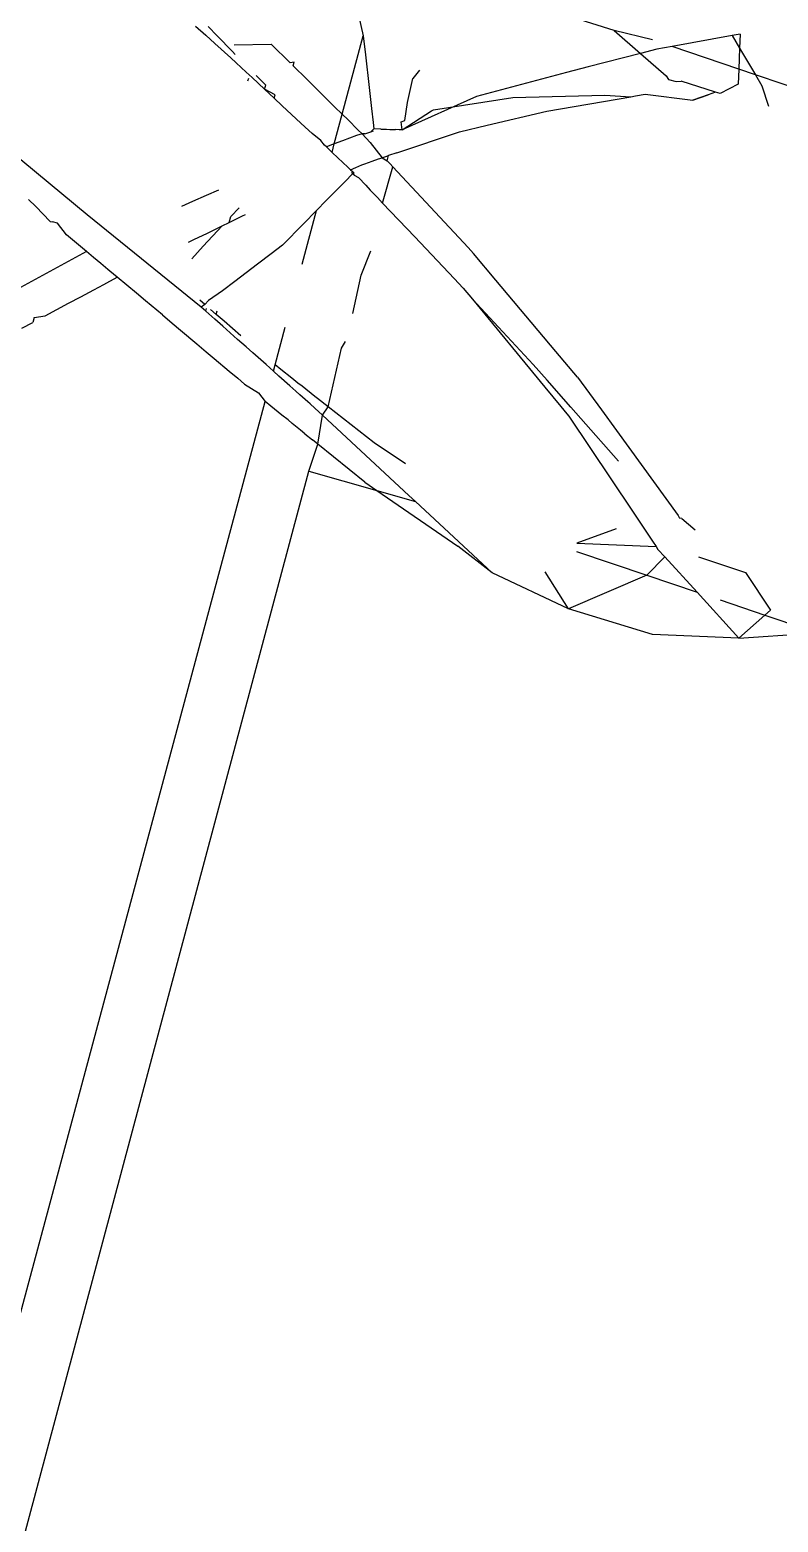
# Model space of a CAD drawing. Header units: inches. Extents: x 3324238 to 135265466, y -1036581 to 20094598.
# Drawn here: x 3354735.669 to 3354736.023, y -519082.294 to -519081.587 of the extents above; entities that cross this region are included whole.
import ezdxf

# ---------------------------------------------------------------- set-up
doc = ezdxf.new("R2010")
doc.units = ezdxf.units.IN
doc.header["$MEASUREMENT"] = 0
doc.layers.add('FURNITURE', color=32, linetype='Continuous', lineweight=13)

msp = doc.modelspace()

# ---------------------------------------------------------------- linework, layer by layer
for p, q in [((3354735.81799, -519081.55014, 0.00267), (3354735.82719, -519081.59028, 0.00267)), ((3354735.94587, -519081.58777, 0.00267), (3354735.91919, -519081.57944, 0.00267)), ((3354735.74785, -519081.58562, 0.00267), (3354735.75263, -519081.58997, 0.00267)), ((3354735.75263, -519081.58997, 0.00267), (3354735.75701, -519081.59396, 0.00267)), ((3354735.75801, -519081.59024, 0.00267), (3354735.75374, -519081.58584, 0.00267)), ((3354735.76523, -519081.59768, 0.00267), (3354735.75801, -519081.59024, 0.00267)), ((3354735.81724, -519081.6274, 0.00267), (3354735.82719, -519081.59028, 0.00267)), ((3354735.82719, -519081.59028, 0.00267), (3354735.82828, -519081.59925, 0.00267)), ((3354735.96411, -519081.59221, 0.00267), (3354735.94587, -519081.58777, 0.00267)), ((3354735.94587, -519081.58777, 0.00267), (3354735.95838, -519081.59861, 0.00267)), ((3354736.00172, -519081.59014, 0.00267), (3354735.97332, -519081.59532, 0.00267)), ((3354736.00553, -519081.58944, 0.00267), (3354736.00172, -519081.59014, 0.00267)), ((3354736.00172, -519081.59014, 0.00267), (3354736.00526, -519081.59611, 0.00267)), ((3354736.00553, -519081.58944, 0.00267), (3354736.00526, -519081.59611, 0.00267)), ((3354735.75701, -519081.59396, 0.00267), (3354735.76443, -519081.60071, 0.00267)), ((3354735.76655, -519081.59904, 0.00267), (3354735.76523, -519081.59768, 0.00267)), ((3354735.76607, -519081.59454, 0.00267), (3354735.78363, -519081.59418, 0.00267)), ((3354735.7926, -519081.60305, 0.00267), (3354735.78363, -519081.59418, 0.00267)), ((3354735.96609, -519081.59664, 0.00267), (3354735.95838, -519081.59861, 0.00267)), ((3354735.97332, -519081.59532, 0.00267), (3354735.96609, -519081.59664, 0.00267)), ((3354736.00487, -519081.60601, 0.00267), (3354735.97332, -519081.59532, 0.00267)), ((3354736.00526, -519081.59611, 0.00267), (3354736.00487, -519081.60601, 0.00267)), ((3354736.00526, -519081.59611, 0.00267), (3354736.01271, -519081.60867, 0.00267)), ((3354735.76443, -519081.60071, 0.00267), (3354735.76699, -519081.60304, 0.00267)), ((3354735.76699, -519081.60304, 0.00267), (3354735.77179, -519081.60741, 0.00267)), ((3354735.79444, -519081.60271, 0.00267), (3354735.7926, -519081.60305, 0.00267)), ((3354735.79398, -519081.60441, 0.00267), (3354735.79444, -519081.60271, 0.00267)), ((3354735.80045, -519081.61081, 0.00267), (3354735.79398, -519081.60441, 0.00267)), ((3354735.82828, -519081.59925, 0.00267), (3354735.83, -519081.61467, 0.00267)), ((3354735.95838, -519081.59861, 0.00267), (3354735.93353, -519081.60497, 0.00267)), ((3354735.95838, -519081.59861, 0.00267), (3354735.97056, -519081.60918, 0.00267)), ((3354735.77179, -519081.60741, 0.00267), (3354735.77458, -519081.60995, 0.00267)), ((3354735.77263, -519081.61164, 0.00267), (3354735.77297, -519081.61035, 0.00267)), ((3354735.77458, -519081.60995, 0.00267), (3354735.78051, -519081.61551, 0.00267)), ((3354735.78102, -519081.61363, 0.00267), (3354735.7765, -519081.60909, 0.00267)), ((3354735.8046, -519081.6149, 0.00267), (3354735.80045, -519081.61081, 0.00267)), ((3354735.84815, -519081.62186, 0.00267), (3354735.85066, -519081.61051, 0.00267)), ((3354735.85375, -519081.60651, 0.00267), (3354735.85066, -519081.61051, 0.00267)), ((3354735.92331, -519081.60758, 0.00267), (3354735.88072, -519081.61893, 0.00267)), ((3354735.93353, -519081.60497, 0.00267), (3354735.92331, -519081.60758, 0.00267)), ((3354735.97056, -519081.60918, 0.00267), (3354735.97164, -519081.61094, 0.00267)), ((3354735.97164, -519081.61094, 0.00267), (3354735.97526, -519081.61191, 0.00267)), ((3354735.97526, -519081.61191, 0.00267), (3354735.97762, -519081.61174, 0.00267)), ((3354735.99382, -519081.6169, 0.00267), (3354735.97762, -519081.61174, 0.00267)), ((3354736.00487, -519081.60601, 0.00267), (3354736.00459, -519081.61309, 0.00267)), ((3354736.01271, -519081.60867, 0.00267), (3354736.00487, -519081.60601, 0.00267)), ((3354736.01271, -519081.60867, 0.00267), (3354736.0158, -519081.61387, 0.00267)), ((3354736.09096, -519081.63517, 0.00267), (3354736.01271, -519081.60867, 0.00267)), ((3354735.78051, -519081.61551, 0.00267), (3354735.78102, -519081.61363, 0.00267)), ((3354735.78548, -519081.61813, 0.00267), (3354735.78051, -519081.61551, 0.00267)), ((3354735.78051, -519081.61551, 0.00267), (3354735.78505, -519081.61976, 0.00267)), ((3354735.78505, -519081.61976, 0.00267), (3354735.78548, -519081.61813, 0.00267)), ((3354735.80793, -519081.6182, 0.00267), (3354735.8046, -519081.6149, 0.00267)), ((3354735.81362, -519081.62383, 0.00267), (3354735.80793, -519081.6182, 0.00267)), ((3354735.83, -519081.61467, 0.00267), (3354735.83112, -519081.62462, 0.00267)), ((3354735.88072, -519081.61893, 0.00267), (3354735.8456, -519081.63477, 0.00267)), ((3354735.89801, -519081.61941, 0.00267), (3354735.94146, -519081.61843, 0.00267)), ((3354735.94146, -519081.61843, 0.00267), (3354735.95374, -519081.61908, 0.00267)), ((3354735.95374, -519081.61908, 0.00267), (3354735.95602, -519081.61869, 0.00267)), ((3354735.95602, -519081.61869, 0.00267), (3354735.96051, -519081.61792, 0.00267)), ((3354735.96051, -519081.61792, 0.00267), (3354735.98318, -519081.62066, 0.00267)), ((3354735.98318, -519081.62066, 0.00267), (3354735.99034, -519081.61813, 0.00267)), ((3354735.99034, -519081.61813, 0.00267), (3354735.98318, -519081.62066, 0.00267)), ((3354735.99382, -519081.6169, 0.00267), (3354735.99034, -519081.61813, 0.00267)), ((3354735.9961, -519081.61751, 0.00267), (3354735.99382, -519081.6169, 0.00267)), ((3354736.00459, -519081.61309, 0.00267), (3354735.9961, -519081.61751, 0.00267)), ((3354736.0158, -519081.61387, 0.00267), (3354736.01889, -519081.62364, 0.00267)), ((3354735.78887, -519081.62335, 0.00267), (3354735.78505, -519081.61976, 0.00267)), ((3354735.79547, -519081.62954, 0.00267), (3354735.78887, -519081.62335, 0.00267)), ((3354735.81724, -519081.6274, 0.00267), (3354735.81362, -519081.62383, 0.00267)), ((3354735.83112, -519081.62462, 0.00267), (3354735.83187, -519081.63136, 0.00267)), ((3354735.8456, -519081.63477, 0.00267), (3354735.85949, -519081.62584, 0.00267)), ((3354735.84677, -519081.63039, 0.00267), (3354735.84815, -519081.62186, 0.00267)), ((3354735.85949, -519081.62584, 0.00267), (3354735.86047, -519081.62536, 0.00267)), ((3354735.86047, -519081.62536, 0.00267), (3354735.89801, -519081.61941, 0.00267)), ((3354735.88581, -519081.63256, 0.00267), (3354735.9141, -519081.6259, 0.00267)), ((3354735.9141, -519081.6259, 0.00267), (3354735.95374, -519081.61908, 0.00267)), ((3354735.79963, -519081.63344, 0.00267), (3354735.79547, -519081.62954, 0.00267)), ((3354735.81347, -519081.64147, 0.00267), (3354735.81724, -519081.6274, 0.00267)), ((3354735.81997, -519081.6301, 0.00267), (3354735.81724, -519081.6274, 0.00267)), ((3354735.82466, -519081.63473, 0.00267), (3354735.81997, -519081.6301, 0.00267)), ((3354735.83187, -519081.63136, 0.00267), (3354735.8322, -519081.63433, 0.00267)), ((3354735.84518, -519081.63096, 0.00267), (3354735.84677, -519081.63039, 0.00267)), ((3354735.8456, -519081.63477, 0.00267), (3354735.84518, -519081.63096, 0.00267)), ((3354735.87264, -519081.63567, 0.00267), (3354735.88581, -519081.63256, 0.00267)), ((3354735.69659, -519081.67503, 0.00267), (3354735.65194, -519081.63818, 0.00267)), ((3354735.80297, -519081.63657, 0.00267), (3354735.79963, -519081.63344, 0.00267)), ((3354735.80708, -519081.63985, 0.00267), (3354735.80297, -519081.63657, 0.00267)), ((3354735.80878, -519081.64202, 0.00267), (3354735.80708, -519081.63985, 0.00267)), ((3354735.81729, -519081.64001, 0.00267), (3354735.81347, -519081.64147, 0.00267)), ((3354735.82393, -519081.63748, 0.00267), (3354735.81729, -519081.64001, 0.00267)), ((3354735.82667, -519081.63672, 0.00267), (3354735.82393, -519081.63748, 0.00267)), ((3354735.82667, -519081.63672, 0.00267), (3354735.82466, -519081.63473, 0.00267)), ((3354735.82787, -519081.63672, 0.00267), (3354735.82667, -519081.63672, 0.00267)), ((3354735.83049, -519081.64081, 0.00267), (3354735.82667, -519081.63672, 0.00267)), ((3354735.82787, -519081.63672, 0.00267), (3354735.83069, -519081.63575, 0.00267)), ((3354735.8322, -519081.63433, 0.00267), (3354735.83069, -519081.63575, 0.00267)), ((3354735.83069, -519081.63575, 0.00267), (3354735.83194, -519081.63532, 0.00267)), ((3354735.83545, -519081.63444, 0.00267), (3354735.8322, -519081.63433, 0.00267)), ((3354735.83545, -519081.63444, 0.00267), (3354735.83821, -519081.63453, 0.00267)), ((3354735.83821, -519081.63453, 0.00267), (3354735.83978, -519081.63458, 0.00267)), ((3354735.83978, -519081.63458, 0.00267), (3354735.84246, -519081.63467, 0.00267)), ((3354735.84417, -519081.63473, 0.00267), (3354735.84246, -519081.63467, 0.00267)), ((3354735.84305, -519081.64567, 0.00267), (3354735.87264, -519081.63567, 0.00267)), ((3354735.8456, -519081.63477, 0.00267), (3354735.84417, -519081.63473, 0.00267)), ((3354735.80972, -519081.6429, 0.00267), (3354735.80878, -519081.64202, 0.00267)), ((3354735.81347, -519081.64147, 0.00267), (3354735.80972, -519081.6429, 0.00267)), ((3354735.81241, -519081.64543, 0.00267), (3354735.80972, -519081.6429, 0.00267)), ((3354735.81241, -519081.64543, 0.00267), (3354735.81347, -519081.64147, 0.00267)), ((3354735.81241, -519081.64543, 0.00267), (3354735.81514, -519081.64799, 0.00267)), ((3354735.83049, -519081.64081, 0.00267), (3354735.83617, -519081.64799, 0.00267)), ((3354735.83617, -519081.64799, 0.00267), (3354735.83917, -519081.64698, 0.00267)), ((3354735.83853, -519081.64941, 0.00267), (3354735.83917, -519081.64698, 0.00267)), ((3354735.84305, -519081.64567, 0.00267), (3354735.83917, -519081.64698, 0.00267)), ((3354735.81514, -519081.64799, 0.00267), (3354735.81993, -519081.65248, 0.00267)), ((3354735.81993, -519081.65248, 0.00267), (3354735.82118, -519081.65365, 0.00267)), ((3354735.82118, -519081.65365, 0.00267), (3354735.82361, -519081.65262, 0.00267)), ((3354735.82118, -519081.65365, 0.00267), (3354735.82266, -519081.65504, 0.00267)), ((3354735.82361, -519081.65262, 0.00267), (3354735.82648, -519081.65139, 0.00267)), ((3354735.82648, -519081.65139, 0.00267), (3354735.82785, -519081.65081, 0.00267)), ((3354735.82785, -519081.65081, 0.00267), (3354735.8314, -519081.64961, 0.00267)), ((3354735.8314, -519081.64961, 0.00267), (3354735.83445, -519081.64858, 0.00267)), ((3354735.83445, -519081.64858, 0.00267), (3354735.83617, -519081.64799, 0.00267)), ((3354735.83617, -519081.64799, 0.00267), (3354735.83853, -519081.64941, 0.00267)), ((3354735.83632, -519081.66943, 0.00267), (3354735.84118, -519081.65225, 0.00267)), ((3354735.83985, -519081.65083, 0.00267), (3354735.83853, -519081.64941, 0.00267)), ((3354735.84118, -519081.65225, 0.00267), (3354735.83985, -519081.65083, 0.00267)), ((3354735.84118, -519081.65225, 0.00267), (3354735.87689, -519081.69046, 0.00267)), ((3354735.81798, -519081.6598, 0.00267), (3354735.80969, -519081.66824, 0.00267)), ((3354735.82266, -519081.65504, 0.00267), (3354735.81798, -519081.6598, 0.00267)), ((3354735.82292, -519081.6562, 0.00267), (3354735.82166, -519081.65491, 0.00267)), ((3354735.82292, -519081.6562, 0.00267), (3354735.82266, -519081.65504, 0.00267)), ((3354735.82292, -519081.6562, 0.00267), (3354735.82487, -519081.65737, 0.00267)), ((3354735.82487, -519081.65737, 0.00267), (3354735.82835, -519081.66104, 0.00267)), ((3354735.82835, -519081.66104, 0.00267), (3354735.8305, -519081.6633, 0.00267)), ((3354735.66871, -519081.66779, 0.00267), (3354735.67225, -519081.67108, 0.00267)), ((3354735.7529, -519081.66581, 0.00267), (3354735.74639, -519081.66868, 0.00267)), ((3354735.75867, -519081.66327, 0.00267), (3354735.7529, -519081.66581, 0.00267)), ((3354735.80969, -519081.66824, 0.00267), (3354735.80503, -519081.67298, 0.00267)), ((3354735.8305, -519081.6633, 0.00267), (3354735.83387, -519081.66684, 0.00267)), ((3354735.83387, -519081.66684, 0.00267), (3354735.83632, -519081.66943, 0.00267)), ((3354735.67225, -519081.67108, 0.00267), (3354735.67896, -519081.67813, 0.00267)), ((3354735.75053, -519081.71875, 0.00267), (3354735.69659, -519081.67503, 0.00267)), ((3354735.74639, -519081.66868, 0.00267), (3354735.74113, -519081.671, 0.00267)), ((3354735.76449, -519081.67586, 0.00267), (3354735.76841, -519081.67164, 0.00267)), ((3354735.77009, -519081.67556, 0.00267), (3354735.77148, -519081.67488, 0.00267)), ((3354735.79823, -519081.69834, 0.00267), (3354735.80503, -519081.67298, 0.00267)), ((3354735.80503, -519081.67298, 0.00267), (3354735.79889, -519081.67923, 0.00267)), ((3354735.83632, -519081.66943, 0.00267), (3354735.8515, -519081.68543, 0.00267)), ((3354735.67896, -519081.67813, 0.00267), (3354735.68015, -519081.6784, 0.00267)), ((3354735.68256, -519081.67896, 0.00267), (3354735.68015, -519081.6784, 0.00267)), ((3354735.68674, -519081.68452, 0.00267), (3354735.68256, -519081.67896, 0.00267)), ((3354735.75147, -519081.68992, 0.00267), (3354735.76044, -519081.68024, 0.00267)), ((3354735.75313, -519081.68379, 0.00267), (3354735.76044, -519081.68024, 0.00267)), ((3354735.76044, -519081.68024, 0.00267), (3354735.76376, -519081.67863, 0.00267)), ((3354735.76376, -519081.67863, 0.00267), (3354735.77009, -519081.67556, 0.00267)), ((3354735.76376, -519081.67863, 0.00267), (3354735.76449, -519081.67586, 0.00267)), ((3354735.79889, -519081.67923, 0.00267), (3354735.78897, -519081.68932, 0.00267)), ((3354735.69616, -519081.69238, 0.00267), (3354735.68674, -519081.68452, 0.00267)), ((3354735.74447, -519081.68798, 0.00267), (3354735.74733, -519081.6866, 0.00267)), ((3354735.74733, -519081.6866, 0.00267), (3354735.75313, -519081.68379, 0.00267)), ((3354735.78897, -519081.68932, 0.00267), (3354735.78354, -519081.69347, 0.00267)), ((3354735.8515, -519081.68543, 0.00267), (3354735.87023, -519081.70515, 0.00267)), ((3354735.69616, -519081.69238, 0.00267), (3354735.65636, -519081.71419, 0.00267)), ((3354735.69952, -519081.69518, 0.00267), (3354735.69616, -519081.69238, 0.00267)), ((3354735.70306, -519081.69813, 0.00267), (3354735.69952, -519081.69518, 0.00267)), ((3354735.74602, -519081.69581, 0.00267), (3354735.75147, -519081.68992, 0.00267)), ((3354735.78354, -519081.69347, 0.00267), (3354735.77719, -519081.69834, 0.00267)), ((3354735.82625, -519081.70353, 0.00267), (3354735.83083, -519081.69208, 0.00267)), ((3354735.87931, -519081.69333, 0.00267), (3354735.87689, -519081.69046, 0.00267)), ((3354735.88988, -519081.70588, 0.00267), (3354735.87931, -519081.69333, 0.00267)), ((3354735.70636, -519081.70088, 0.00267), (3354735.70306, -519081.69813, 0.00267)), ((3354735.70729, -519081.70166, 0.00267), (3354735.70636, -519081.70088, 0.00267)), ((3354735.71076, -519081.70456, 0.00267), (3354735.70729, -519081.70166, 0.00267)), ((3354735.77719, -519081.69834, 0.00267), (3354735.76638, -519081.70661, 0.00267)), ((3354735.82231, -519081.72178, 0.00267), (3354735.82625, -519081.70353, 0.00267)), ((3354735.69346, -519081.71383, 0.00267), (3354735.69975, -519081.71045, 0.00267)), ((3354735.69975, -519081.71045, 0.00267), (3354735.70445, -519081.70794, 0.00267)), ((3354735.70445, -519081.70794, 0.00267), (3354735.70578, -519081.70722, 0.00267)), ((3354735.70578, -519081.70722, 0.00267), (3354735.71076, -519081.70456, 0.00267)), ((3354735.71529, -519081.70833, 0.00267), (3354735.71076, -519081.70456, 0.00267)), ((3354735.71989, -519081.71217, 0.00267), (3354735.71529, -519081.70833, 0.00267)), ((3354735.76638, -519081.70661, 0.00267), (3354735.76058, -519081.71106, 0.00267)), ((3354735.87023, -519081.70515, 0.00267), (3354735.8745, -519081.70966, 0.00267)), ((3354735.8745, -519081.70966, 0.00267), (3354735.87889, -519081.71498, 0.00267)), ((3354735.91836, -519081.73969, 0.00267), (3354735.88988, -519081.70588, 0.00267)), ((3354735.67663, -519081.72284, 0.00267), (3354735.68771, -519081.71691, 0.00267)), ((3354735.68771, -519081.71691, 0.00267), (3354735.69346, -519081.71383, 0.00267)), ((3354735.7241, -519081.71569, 0.00267), (3354735.71989, -519081.71217, 0.00267)), ((3354735.73214, -519081.72238, 0.00267), (3354735.7241, -519081.71569, 0.00267)), ((3354735.75221, -519081.71747, 0.00267), (3354735.74988, -519081.71545, 0.00267)), ((3354735.75221, -519081.71747, 0.00267), (3354735.75053, -519081.71875, 0.00267)), ((3354735.75396, -519081.71553, 0.00267), (3354735.75221, -519081.71747, 0.00267)), ((3354735.76058, -519081.71106, 0.00267), (3354735.75396, -519081.71553, 0.00267)), ((3354735.90763, -519081.74585, 0.00267), (3354735.87889, -519081.71498, 0.00267)), ((3354735.87889, -519081.71498, 0.00267), (3354735.91311, -519081.75656, 0.00267)), ((3354735.67147, -519081.72369, 0.00267), (3354735.67088, -519081.72593, 0.00267)), ((3354735.67147, -519081.72369, 0.00267), (3354735.67663, -519081.72284, 0.00267)), ((3354735.73214, -519081.72238, 0.00267), (3354735.73671, -519081.72624, 0.00267)), ((3354735.75262, -519081.7206, 0.00267), (3354735.75053, -519081.71875, 0.00267)), ((3354735.75262, -519081.7206, 0.00267), (3354735.75295, -519081.71933, 0.00267)), ((3354735.75699, -519081.72448, 0.00267), (3354735.75262, -519081.7206, 0.00267)), ((3354735.75761, -519081.72215, 0.00267), (3354735.75488, -519081.71979, 0.00267)), ((3354735.76068, -519081.72775, 0.00267), (3354735.75699, -519081.72448, 0.00267)), ((3354735.75761, -519081.72215, 0.00267), (3354735.75804, -519081.72054, 0.00267)), ((3354735.76132, -519081.72537, 0.00267), (3354735.75761, -519081.72215, 0.00267)), ((3354735.66561, -519081.72875, 0.00267), (3354735.67088, -519081.72593, 0.00267)), ((3354735.73671, -519081.72624, 0.00267), (3354735.74074, -519081.72964, 0.00267)), ((3354735.74074, -519081.72964, 0.00267), (3354735.74848, -519081.73616, 0.00267)), ((3354735.76772, -519081.734, 0.00267), (3354735.76068, -519081.72775, 0.00267)), ((3354735.76927, -519081.73227, 0.00267), (3354735.76132, -519081.72537, 0.00267)), ((3354735.78544, -519081.7461, 0.00267), (3354735.79023, -519081.72822, 0.00267)), ((3354735.74848, -519081.73616, 0.00267), (3354735.75286, -519081.73985, 0.00267)), ((3354735.77173, -519081.73756, 0.00267), (3354735.76772, -519081.734, 0.00267)), ((3354735.77495, -519081.74042, 0.00267), (3354735.77173, -519081.73756, 0.00267)), ((3354735.81051, -519081.76585, 0.00267), (3354735.81694, -519081.73822, 0.00267)), ((3354735.81694, -519081.73822, 0.00267), (3354735.81876, -519081.73503, 0.00267)), ((3354735.75286, -519081.73985, 0.00267), (3354735.75657, -519081.74297, 0.00267)), ((3354735.75657, -519081.74297, 0.00267), (3354735.76373, -519081.74901, 0.00267)), ((3354735.78115, -519081.74592, 0.00267), (3354735.77495, -519081.74042, 0.00267)), ((3354735.78465, -519081.74903, 0.00267), (3354735.78115, -519081.74592, 0.00267)), ((3354735.78465, -519081.74903, 0.00267), (3354735.78544, -519081.7461, 0.00267)), ((3354735.78814, -519081.74822, 0.00267), (3354735.78544, -519081.7461, 0.00267)), ((3354735.91414, -519081.75325, 0.00267), (3354735.90763, -519081.74585, 0.00267)), ((3354735.9286, -519081.75184, 0.00267), (3354735.91836, -519081.73969, 0.00267)), ((3354735.76373, -519081.74901, 0.00267), (3354735.76775, -519081.7524, 0.00267)), ((3354735.76775, -519081.7524, 0.00267), (3354735.77099, -519081.75512, 0.00267)), ((3354735.78729, -519081.75137, 0.00267), (3354735.78465, -519081.74903, 0.00267)), ((3354735.79239, -519081.7559, 0.00267), (3354735.78729, -519081.75137, 0.00267)), ((3354735.79334, -519081.75232, 0.00267), (3354735.78814, -519081.74822, 0.00267)), ((3354735.79628, -519081.75464, 0.00267), (3354735.79334, -519081.75232, 0.00267)), ((3354735.9286, -519081.75184, 0.00267), (3354735.93985, -519081.76734, 0.00267)), ((3354735.77099, -519081.75512, 0.00267), (3354735.77761, -519081.75923, 0.00267)), ((3354735.77761, -519081.75923, 0.00267), (3354735.7808, -519081.7634, 0.00267)), ((3354735.79526, -519081.75844, 0.00267), (3354735.79239, -519081.7559, 0.00267)), ((3354735.79721, -519081.76018, 0.00267), (3354735.79526, -519081.75844, 0.00267)), ((3354735.79828, -519081.75621, 0.00267), (3354735.79628, -519081.75464, 0.00267)), ((3354735.80101, -519081.76355, 0.00267), (3354735.79721, -519081.76018, 0.00267)), ((3354735.80432, -519081.76098, 0.00267), (3354735.79828, -519081.75621, 0.00267)), ((3354735.91311, -519081.75656, 0.00267), (3354735.92062, -519081.76569, 0.00267)), ((3354735.92545, -519081.7661, 0.00267), (3354735.91414, -519081.75325, 0.00267)), ((3354735.30361, -519083.54135, 0.00267), (3354735.7808, -519081.7634, 0.00267)), ((3354735.78346, -519081.76556, 0.00267), (3354735.7808, -519081.7634, 0.00267)), ((3354735.78869, -519081.7698, 0.00267), (3354735.78346, -519081.76556, 0.00267)), ((3354735.80205, -519081.76447, 0.00267), (3354735.80101, -519081.76355, 0.00267)), ((3354735.80432, -519081.76658, 0.00267), (3354735.80205, -519081.76447, 0.00267)), ((3354735.80556, -519081.76195, 0.00267), (3354735.80432, -519081.76098, 0.00267)), ((3354735.80793, -519081.76994, 0.00267), (3354735.80432, -519081.76658, 0.00267)), ((3354735.81051, -519081.76585, 0.00267), (3354735.80556, -519081.76195, 0.00267)), ((3354735.80793, -519081.76994, 0.00267), (3354735.81051, -519081.76585, 0.00267)), ((3354735.83228, -519081.78301, 0.00267), (3354735.81051, -519081.76585, 0.00267)), ((3354735.92062, -519081.76569, 0.00267), (3354735.92354, -519081.76923, 0.00267)), ((3354735.93018, -519081.77148, 0.00267), (3354735.92545, -519081.7661, 0.00267)), ((3354735.93985, -519081.76734, 0.00267), (3354735.947, -519081.77718, 0.00267)), ((3354735.79158, -519081.77215, 0.00267), (3354735.78869, -519081.7698, 0.00267)), ((3354735.79355, -519081.77375, 0.00267), (3354735.79158, -519081.77215, 0.00267)), ((3354735.79745, -519081.77691, 0.00267), (3354735.79355, -519081.77375, 0.00267)), ((3354735.80574, -519081.78365, 0.00267), (3354735.80793, -519081.76994, 0.00267)), ((3354735.84873, -519081.80786, 0.00267), (3354735.80793, -519081.76994, 0.00267)), ((3354735.92354, -519081.76923, 0.00267), (3354735.9244, -519081.77029, 0.00267)), ((3354735.9244, -519081.77029, 0.00267), (3354735.95458, -519081.81537, 0.00267)), ((3354735.94795, -519081.79169, 0.00267), (3354735.93018, -519081.77148, 0.00267)), ((3354735.79958, -519081.77865, 0.00267), (3354735.79745, -519081.77691, 0.00267)), ((3354735.79958, -519081.77865, 0.00267), (3354735.8032, -519081.78159, 0.00267)), ((3354735.947, -519081.77718, 0.00267), (3354735.97611, -519081.81729, 0.00267)), ((3354735.80134, -519081.7964, 0.00267), (3354735.80574, -519081.78365, 0.00267)), ((3354735.80574, -519081.78365, 0.00267), (3354735.8032, -519081.78159, 0.00267)), ((3354735.82792, -519081.80166, 0.00267), (3354735.80574, -519081.78365, 0.00267)), ((3354735.84712, -519081.79284, 0.00267), (3354735.83228, -519081.78301, 0.00267)), ((3354735.34289, -519083.51378, 0.00267), (3354735.80134, -519081.7964, 0.00267)), ((3354735.80134, -519081.7964, 0.00267), (3354735.83358, -519081.80557, 0.00267)), ((3354735.82792, -519081.80166, 0.00267), (3354735.83358, -519081.80557, 0.00267)), ((3354735.83358, -519081.80557, 0.00267), (3354735.85184, -519081.81076, 0.00267)), ((3354735.83358, -519081.80557, 0.00267), (3354735.87185, -519081.83196, 0.00267)), ((3354735.85184, -519081.81076, 0.00267), (3354735.84873, -519081.80786, 0.00267)), ((3354735.88816, -519081.84458, 0.00267), (3354735.85184, -519081.81076, 0.00267)), ((3354735.95458, -519081.81537, 0.00267), (3354735.96403, -519081.82951, 0.00267)), ((3354735.94687, -519081.82369, 0.00267), (3354735.9282, -519081.83041, 0.00267)), ((3354735.97611, -519081.81729, 0.00267), (3354735.97679, -519081.81865, 0.00267)), ((3354735.97791, -519081.81882, 0.00267), (3354735.97679, -519081.81865, 0.00267)), ((3354735.97791, -519081.81882, 0.00267), (3354735.98416, -519081.82412, 0.00267)), ((3354735.9282, -519081.83041, 0.00267), (3354735.96576, -519081.83208, 0.00267)), ((3354735.96403, -519081.82951, 0.00267), (3354735.96576, -519081.83208, 0.00267)), ((3354735.88816, -519081.84458, 0.00267), (3354735.87185, -519081.83196, 0.00267)), ((3354735.92801, -519081.83434, 0.00267), (3354735.96138, -519081.84562, 0.00267)), ((3354735.96993, -519081.83701, 0.00267), (3354735.96138, -519081.84562, 0.00267)), ((3354735.96576, -519081.83208, 0.00267), (3354735.96664, -519081.8334, 0.00267)), ((3354735.96664, -519081.8334, 0.00267), (3354735.96993, -519081.83701, 0.00267)), ((3354735.96993, -519081.83701, 0.00267), (3354735.98514, -519081.85369, 0.00267)), ((3354735.98583, -519081.83689, 0.00267), (3354736.00803, -519081.84441, 0.00267)), ((3354735.92436, -519081.86153, 0.00267), (3354735.88816, -519081.84458, 0.00267)), ((3354735.92436, -519081.86153, 0.00267), (3354735.91319, -519081.84408, 0.00267)), ((3354736.00803, -519081.84441, 0.00267), (3354736.01984, -519081.86222, 0.00267)), ((3354735.96138, -519081.84562, 0.00267), (3354735.92436, -519081.86153, 0.00267)), ((3354735.96138, -519081.84562, 0.00267), (3354735.98514, -519081.85369, 0.00267)), ((3354735.98514, -519081.85369, 0.00267), (3354736.00493, -519081.87541, 0.00267)), ((3354735.99599, -519081.85737, 0.00267), (3354736.0172, -519081.86455, 0.00267)), ((3354735.96407, -519081.87365, 0.00267), (3354735.92436, -519081.86153, 0.00267)), ((3354736.0172, -519081.86455, 0.00267), (3354736.00493, -519081.87541, 0.00267)), ((3354736.01984, -519081.86222, 0.00267), (3354736.0172, -519081.86455, 0.00267)), ((3354736.0172, -519081.86455, 0.00267), (3354736.03647, -519081.87108, 0.00267)), ((3354736.00493, -519081.87541, 0.00267), (3354736.0372, -519081.87316, 0.00267)), ((3354736.00493, -519081.87541, 0.00267), (3354735.96407, -519081.87365, 0.00267))]:
    msp.add_line(p, q)
at = {"layer": 'FURNITURE', "lineweight": 30}
msp.add_arc((3354732.75313, -519086.61744, 0.00267), 12.0161, 2.966283, 177.033717, dxfattribs=at)

doc.saveas('drawing.dxf')
